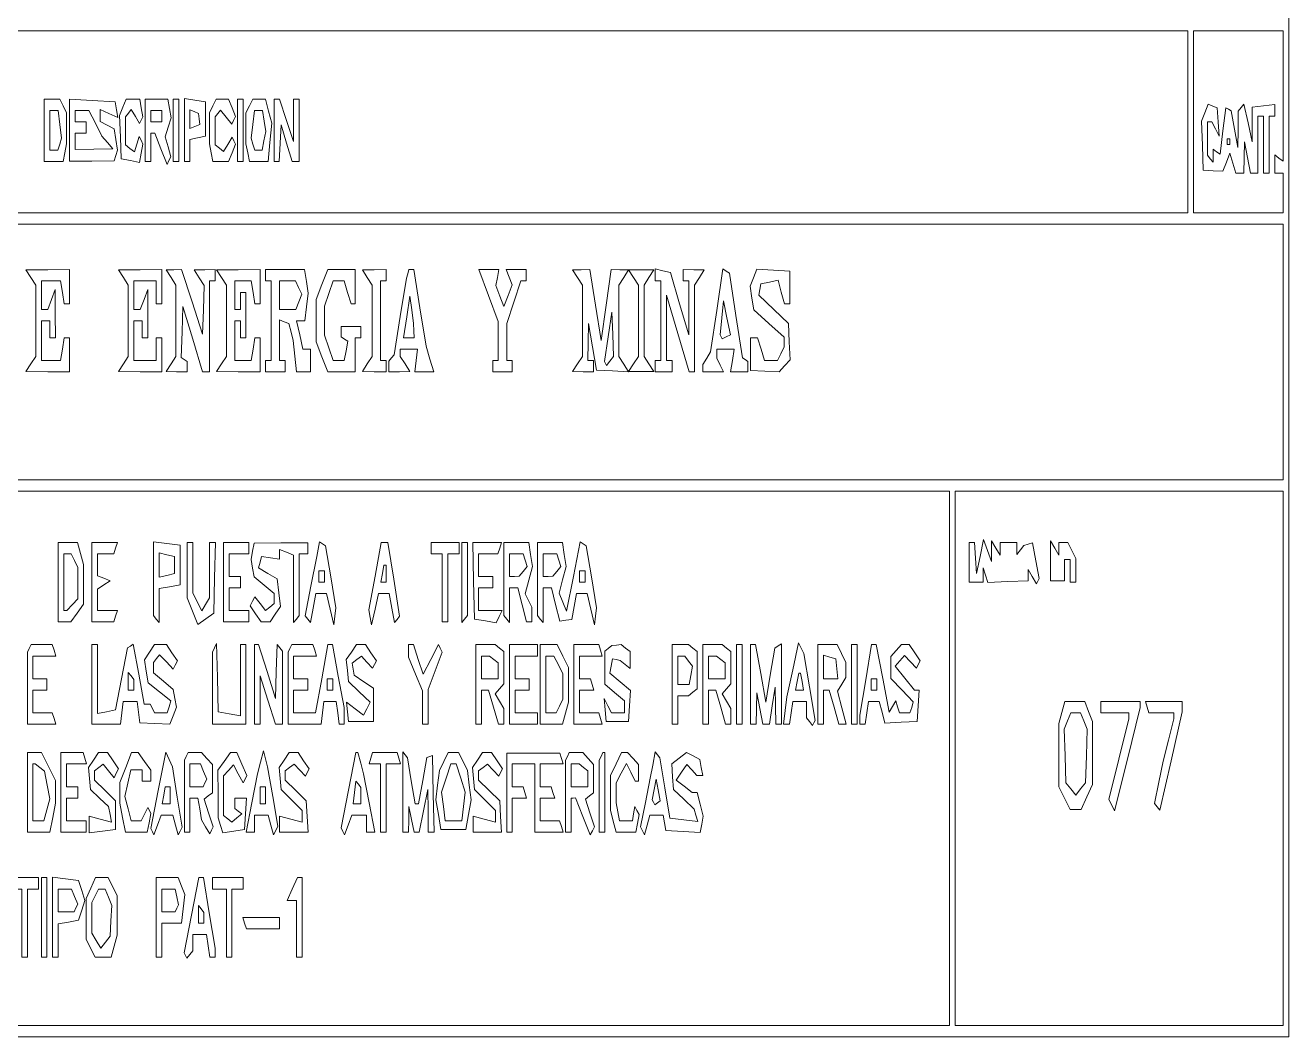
# Paper-space layout 'AN-22-DGE-077' of a CAD drawing. Header units: metres. Extents: x 12 to 191, y -57 to 204.
# Drawn here: x 151.83 to 191.44, y -57.38 to -25.67 of the extents above; entities that cross this region are included whole.
import ezdxf

# ---------------------------------------------------------------- set-up
doc = ezdxf.new("R2010")
doc.units = ezdxf.units.M
doc.layers.add('DGE_CONTORNOS', color=7, linetype='Continuous', lineweight=0)
doc.layers.add('DGE_DATOS', color=7, linetype='Continuous', lineweight=0)

# ---------------------------------------------------------------- blocks, each defined once
blk = doc.blocks.new('LP_REF_DGE_MT_077')
at = {"layer": 'DGE_CONTORNOS'}
for points in [[(21.899, 63.246), (21.899, -57.382), (106.671, -57.382), (191.443, -57.382), (191.443, 63.246), (191.443, 183.875), (106.671, 183.875), (21.899, 183.875)], [(188.279, -28.695), (188.279, -31.546), (158.703, -31.546), (129.128, -31.546), (129.128, -28.695), (129.128, -25.844), (158.703, -25.844), (188.279, -25.844)], [(191.267, -27.888), (191.267, -29.931), (191.136, -29.829), (191.004, -29.726), (191.004, -30.012), (191.004, -30.299), (191.136, -30.299), (191.267, -30.299), (191.267, -30.922), (191.267, -31.546), (189.861, -31.546), (188.455, -31.546), (188.455, -28.695), (188.455, -25.844), (189.861, -25.844), (191.267, -25.844)], [(152.419, -28.962), (152.419, -29.942), (152.717, -29.942), (153.015, -29.942), (153.069, -29.661), (153.122, -29.379), (153.122, -28.894), (153.122, -28.41), (153.017, -28.196), (152.911, -27.982), (152.665, -27.982), (152.419, -27.982)], [(153.21, -28.956), (153.21, -29.927), (153.911, -29.924), (154.613, -29.921), (154.664, -29.752), (154.716, -29.583), (154.663, -29.246), (154.61, -28.909), (154.393, -28.799), (154.177, -28.688), (154.177, -28.499), (154.177, -28.31), (154.451, -28.432), (154.725, -28.555), (154.685, -28.313), (154.646, -28.071), (153.928, -28.028), (153.21, -27.984)], [(154.885, -28.237), (154.781, -28.492), (154.808, -29.173), (154.836, -29.853), (155.122, -29.909), (155.409, -29.965), (155.463, -29.679), (155.517, -29.392), (155.457, -29.272), (155.398, -29.151), (155.324, -29.394), (155.249, -29.638), (155.109, -29.528), (154.968, -29.419), (154.968, -28.979), (154.968, -28.538), (155.06, -28.423), (155.151, -28.308), (155.281, -28.527), (155.412, -28.746), (155.464, -28.639), (155.517, -28.532), (155.465, -28.257), (155.413, -27.982), (155.201, -27.982), (154.989, -27.982)], [(155.583, -28.962), (155.583, -29.942), (155.671, -29.942), (155.759, -29.942), (155.759, -29.497), (155.759, -29.051), (155.822, -29.051), (155.884, -29.051), (156.077, -29.541), (156.271, -30.031), (156.33, -29.911), (156.39, -29.791), (156.304, -29.477), (156.217, -29.164), (156.31, -28.864), (156.402, -28.564), (156.347, -28.273), (156.292, -27.982), (155.937, -27.982), (155.583, -27.982)], [(156.462, -28.962), (156.462, -29.942), (156.55, -29.942), (156.638, -29.942), (156.638, -28.962), (156.638, -27.982), (156.55, -27.982), (156.462, -27.982)], [(156.814, -28.952), (156.814, -29.942), (156.902, -29.942), (156.989, -29.942), (156.989, -29.598), (156.989, -29.253), (157.231, -29.197), (157.473, -29.141), (157.473, -28.606), (157.473, -28.071), (157.143, -28.016), (156.814, -27.961)], [(157.71, -28.196), (157.605, -28.41), (157.605, -28.894), (157.605, -29.379), (157.658, -29.661), (157.711, -29.942), (157.955, -29.942), (158.198, -29.942), (158.31, -29.671), (158.421, -29.399), (158.366, -29.289), (158.312, -29.179), (158.179, -29.402), (158.046, -29.626), (157.913, -29.522), (157.78, -29.419), (157.78, -28.979), (157.78, -28.538), (157.865, -28.432), (157.949, -28.327), (158.124, -28.549), (158.3, -28.771), (158.36, -28.648), (158.421, -28.526), (158.31, -28.254), (158.198, -27.982), (158.007, -27.982), (157.816, -27.982)], [(158.484, -28.962), (158.484, -29.942), (158.571, -29.942), (158.659, -29.942), (158.659, -28.962), (158.659, -27.982), (158.571, -27.982), (158.484, -27.982)], [(158.853, -28.196), (158.747, -28.41), (158.747, -28.894), (158.747, -29.379), (158.801, -29.661), (158.854, -29.942), (159.148, -29.942), (159.442, -29.942), (159.498, -29.338), (159.554, -28.733), (159.455, -28.358), (159.356, -27.982), (159.157, -27.982), (158.958, -27.982)], [(159.626, -28.962), (159.626, -29.942), (159.708, -29.942), (159.791, -29.942), (159.818, -29.363), (159.846, -28.784), (160.019, -29.363), (160.191, -29.942), (160.304, -29.942), (160.417, -29.942), (160.417, -28.962), (160.417, -27.982), (160.329, -27.982), (160.241, -27.982), (160.241, -28.647), (160.241, -29.312), (160.019, -28.647), (159.796, -27.982), (159.711, -27.982), (159.626, -27.982)], [(152.909, -28.774), (152.963, -29.209), (152.905, -29.398), (152.848, -29.586), (152.721, -29.586), (152.595, -29.586), (152.595, -28.962), (152.595, -28.339), (152.725, -28.339), (152.855, -28.339)], [(154.024, -28.74), (154.231, -29.141), (154.402, -29.341), (154.572, -29.541), (153.979, -29.55), (153.386, -29.559), (153.386, -29.305), (153.386, -29.051), (153.562, -29.051), (153.737, -29.051), (153.737, -28.873), (153.737, -28.695), (153.562, -28.695), (153.386, -28.695), (153.386, -28.517), (153.386, -28.339), (153.602, -28.339), (153.817, -28.339)], [(156.11, -28.517), (156.11, -28.695), (155.935, -28.695), (155.759, -28.695), (155.759, -28.517), (155.759, -28.339), (155.935, -28.339), (156.11, -28.339)], [(157.28, -28.604), (157.297, -28.779), (157.143, -28.839), (156.989, -28.899), (156.989, -28.606), (156.989, -28.313), (157.126, -28.37), (157.262, -28.428)], [(159.315, -28.67), (159.366, -29.001), (159.311, -29.294), (159.256, -29.586), (159.139, -29.586), (159.021, -29.586), (158.964, -29.398), (158.906, -29.209), (158.96, -28.774), (159.014, -28.339), (159.139, -28.339), (159.263, -28.339)], [(188.815, -28.407), (188.708, -28.669), (188.735, -29.439), (188.762, -30.21), (189.07, -30.227), (189.378, -30.245), (189.488, -29.96), (189.598, -29.675), (189.69, -29.987), (189.782, -30.299), (189.909, -30.299), (190.037, -30.299), (190.046, -29.809), (190.056, -29.319), (190.151, -29.809), (190.247, -30.299), (190.362, -30.299), (190.476, -30.299), (190.476, -29.408), (190.476, -28.517), (190.564, -28.517), (190.652, -28.517), (190.652, -29.408), (190.652, -30.299), (190.74, -30.299), (190.828, -30.299), (190.828, -29.408), (190.828, -28.517), (190.916, -28.517), (191.004, -28.517), (191.004, -28.332), (191.004, -28.146), (190.652, -28.188), (190.301, -28.23), (190.297, -28.775), (190.294, -29.319), (190.167, -28.727), (190.04, -28.135), (189.951, -28.248), (189.861, -28.36), (189.854, -28.928), (189.848, -29.497), (189.745, -28.921), (189.641, -28.344), (189.558, -28.297), (189.474, -28.25), (189.382, -28.98), (189.29, -29.709), (189.18, -29.633), (189.07, -29.556), (189.07, -29.76), (189.07, -29.963), (188.982, -29.853), (188.894, -29.743), (188.894, -29.219), (188.894, -28.695), (188.965, -28.695), (189.035, -28.695), (189.148, -28.918), (189.261, -29.141), (189.231, -28.697), (189.202, -28.253), (189.062, -28.199), (188.922, -28.145)], [(189.597, -29.319), (189.597, -29.408), (189.554, -29.408), (189.51, -29.408), (189.51, -29.319), (189.51, -29.23), (189.554, -29.23), (189.597, -29.23)], [(191.267, -35.911), (191.267, -39.921), (155.803, -39.921), (120.338, -39.921), (120.338, -35.911), (120.338, -31.902), (155.803, -31.902), (191.267, -31.902)], [(152.002, -33.576), (152.155, -33.813), (152.155, -34.931), (152.155, -36.05), (152.002, -36.287), (151.848, -36.524), (152.529, -36.529), (153.21, -36.535), (153.21, -36.001), (153.21, -35.466), (153.128, -35.466), (153.046, -35.466), (152.99, -35.822), (152.935, -36.179), (152.633, -36.179), (152.331, -36.179), (152.331, -35.555), (152.331, -34.931), (152.463, -34.931), (152.595, -34.931), (152.595, -35.199), (152.595, -35.466), (152.683, -35.466), (152.771, -35.466), (152.768, -34.709), (152.765, -33.951), (152.648, -34.263), (152.531, -34.575), (152.431, -34.575), (152.331, -34.575), (152.331, -34.13), (152.331, -33.684), (152.633, -33.684), (152.935, -33.684), (152.99, -34.041), (153.046, -34.397), (153.128, -34.397), (153.21, -34.397), (153.21, -33.862), (153.21, -33.328), (152.529, -33.333), (151.848, -33.339)], [(154.902, -33.576), (155.056, -33.813), (155.056, -34.931), (155.056, -36.05), (154.902, -36.287), (154.748, -36.524), (155.429, -36.529), (156.11, -36.535), (156.11, -36.001), (156.11, -35.466), (156.023, -35.466), (155.935, -35.466), (155.935, -35.822), (155.935, -36.179), (155.583, -36.179), (155.232, -36.179), (155.232, -35.555), (155.232, -34.931), (155.363, -34.931), (155.495, -34.931), (155.495, -35.199), (155.495, -35.466), (155.583, -35.466), (155.671, -35.466), (155.668, -34.709), (155.665, -33.951), (155.549, -34.263), (155.432, -34.575), (155.332, -34.575), (155.232, -34.575), (155.232, -34.13), (155.232, -33.684), (155.583, -33.684), (155.935, -33.684), (155.935, -34.041), (155.935, -34.397), (156.023, -34.397), (156.11, -34.397), (156.11, -33.862), (156.11, -33.328), (155.429, -33.333), (154.748, -33.339)], [(156.396, -33.576), (156.55, -33.813), (156.55, -34.931), (156.55, -36.05), (156.396, -36.287), (156.242, -36.524), (156.572, -36.529), (156.902, -36.535), (156.902, -36.372), (156.902, -36.208), (156.808, -36.145), (156.714, -36.081), (156.742, -35.284), (156.77, -34.486), (157.076, -35.511), (157.382, -36.535), (157.493, -36.535), (157.605, -36.535), (157.605, -35.11), (157.605, -33.684), (157.693, -33.684), (157.78, -33.684), (157.78, -33.506), (157.78, -33.328), (157.451, -33.333), (157.121, -33.339), (157.281, -33.584), (157.44, -33.829), (157.412, -34.59), (157.385, -35.352), (157.054, -34.34), (156.724, -33.328), (156.483, -33.333), (156.242, -33.339)], [(157.978, -33.576), (158.132, -33.813), (158.132, -34.931), (158.132, -36.05), (157.978, -36.287), (157.824, -36.524), (158.506, -36.529), (159.187, -36.535), (159.187, -36.001), (159.187, -35.466), (159.105, -35.466), (159.023, -35.466), (158.967, -35.822), (158.911, -36.179), (158.653, -36.179), (158.396, -36.179), (158.396, -35.555), (158.396, -34.931), (158.484, -34.931), (158.571, -34.931), (158.571, -35.199), (158.571, -35.466), (158.659, -35.466), (158.747, -35.466), (158.747, -34.753), (158.747, -34.041), (158.659, -34.041), (158.571, -34.041), (158.571, -34.308), (158.571, -34.575), (158.484, -34.575), (158.396, -34.575), (158.396, -34.13), (158.396, -33.684), (158.653, -33.684), (158.911, -33.684), (158.967, -34.041), (159.023, -34.397), (159.105, -34.397), (159.187, -34.397), (159.187, -33.862), (159.187, -33.328), (158.506, -33.333), (157.824, -33.339)], [(159.362, -33.506), (159.362, -33.684), (159.45, -33.684), (159.538, -33.684), (159.538, -34.931), (159.538, -36.179), (159.45, -36.179), (159.362, -36.179), (159.362, -36.357), (159.362, -36.535), (159.67, -36.535), (159.978, -36.535), (159.978, -36.357), (159.978, -36.179), (159.89, -36.179), (159.802, -36.179), (159.802, -35.542), (159.802, -34.905), (159.946, -34.963), (160.091, -35.021), (160.161, -35.288), (160.231, -35.555), (160.282, -36.045), (160.333, -36.535), (160.551, -36.535), (160.769, -36.535), (160.769, -36.179), (160.769, -35.822), (160.651, -35.822), (160.533, -35.822), (160.433, -35.377), (160.333, -34.931), (160.461, -34.931), (160.59, -34.931), (160.643, -34.499), (160.697, -34.066), (160.639, -33.697), (160.581, -33.328), (159.972, -33.328), (159.362, -33.328)], [(161.127, -33.797), (160.945, -34.267), (160.945, -34.931), (160.945, -35.596), (161.127, -36.066), (161.309, -36.535), (161.742, -36.535), (162.175, -36.535), (162.175, -36.001), (162.175, -35.466), (162.263, -35.466), (162.351, -35.466), (162.351, -35.288), (162.351, -35.11), (162.043, -35.11), (161.736, -35.11), (161.736, -35.273), (161.736, -35.436), (161.839, -35.506), (161.943, -35.576), (161.886, -35.878), (161.829, -36.179), (161.655, -36.179), (161.482, -36.179), (161.345, -35.783), (161.208, -35.387), (161.208, -34.931), (161.208, -34.476), (161.345, -34.08), (161.482, -33.684), (161.652, -33.684), (161.822, -33.684), (161.932, -34.041), (162.042, -34.397), (162.108, -34.397), (162.175, -34.397), (162.175, -33.862), (162.175, -33.328), (161.742, -33.328), (161.309, -33.328)], [(162.549, -33.576), (162.702, -33.813), (162.702, -34.931), (162.702, -36.05), (162.549, -36.287), (162.395, -36.524), (162.768, -36.529), (163.142, -36.535), (163.142, -36.357), (163.142, -36.179), (163.054, -36.179), (162.966, -36.179), (162.966, -34.931), (162.966, -33.684), (163.054, -33.684), (163.142, -33.684), (163.142, -33.506), (163.142, -33.328), (162.768, -33.333), (162.395, -33.339)], [(163.818, -33.461), (163.781, -33.595), (163.586, -34.796), (163.392, -35.997), (163.311, -36.098), (163.23, -36.2), (163.23, -36.367), (163.23, -36.535), (163.559, -36.529), (163.889, -36.524), (163.735, -36.287), (163.581, -36.05), (163.581, -35.936), (163.581, -35.822), (163.855, -35.822), (164.129, -35.822), (164.083, -36.179), (164.037, -36.535), (164.339, -36.535), (164.64, -36.535), (164.516, -36.134), (164.392, -35.733), (164.199, -34.531), (164.006, -33.328), (163.931, -33.328), (163.855, -33.328)], [(166.351, -34.143), (166.658, -34.959), (166.658, -35.569), (166.658, -36.179), (166.57, -36.179), (166.482, -36.179), (166.482, -36.357), (166.482, -36.535), (166.789, -36.535), (167.097, -36.535), (167.097, -36.357), (167.097, -36.179), (167.009, -36.179), (166.921, -36.179), (166.921, -35.596), (166.921, -35.014), (167.144, -34.349), (167.367, -33.684), (167.452, -33.684), (167.536, -33.684), (167.536, -33.506), (167.536, -33.328), (167.218, -33.328), (166.9, -33.328), (166.997, -33.565), (167.094, -33.803), (166.964, -34.144), (166.833, -34.486), (166.708, -34.157), (166.582, -33.828), (166.629, -33.578), (166.676, -33.328), (166.36, -33.328), (166.043, -33.328)], [(169.141, -33.576), (169.294, -33.813), (169.294, -34.931), (169.294, -36.05), (169.141, -36.287), (168.987, -36.524), (169.316, -36.529), (169.646, -36.535), (169.646, -36.357), (169.646, -36.179), (169.558, -36.179), (169.47, -36.179), (169.477, -35.6), (169.484, -35.021), (169.612, -35.751), (169.739, -36.48), (170.242, -36.506), (170.745, -36.531), (170.591, -36.291), (170.437, -36.05), (170.437, -34.931), (170.437, -33.813), (170.591, -33.576), (170.745, -33.339), (170.473, -33.333), (170.202, -33.328), (170.044, -34.441), (169.886, -35.555), (169.705, -34.441), (169.524, -33.328), (169.255, -33.333), (168.987, -33.339)], [(170.898, -33.576), (171.052, -33.813), (171.052, -34.931), (171.052, -36.05), (170.898, -36.287), (170.745, -36.524), (171.14, -36.524), (171.536, -36.524), (171.382, -36.287), (171.228, -36.05), (171.228, -34.931), (171.228, -33.813), (171.382, -33.576), (171.536, -33.339), (171.14, -33.339), (170.745, -33.339)], [(171.58, -33.494), (171.58, -33.684), (171.667, -33.684), (171.755, -33.684), (171.755, -34.931), (171.755, -36.179), (171.667, -36.179), (171.58, -36.179), (171.58, -36.357), (171.58, -36.535), (171.843, -36.535), (172.107, -36.535), (172.107, -36.357), (172.107, -36.179), (172.019, -36.179), (171.931, -36.179), (171.932, -35.154), (171.932, -34.13), (172.288, -35.332), (172.644, -36.535), (172.727, -36.535), (172.81, -36.535), (172.81, -35.174), (172.81, -33.813), (172.964, -33.576), (173.118, -33.339), (172.788, -33.333), (172.458, -33.328), (172.458, -33.506), (172.458, -33.684), (172.546, -33.684), (172.634, -33.684), (172.634, -34.531), (172.634, -35.377), (172.343, -34.397), (172.053, -33.417), (171.816, -33.361), (171.58, -33.304)], [(173.507, -34.608), (173.316, -35.911), (173.195, -36.109), (173.074, -36.307), (173.074, -36.421), (173.074, -36.535), (173.399, -36.535), (173.724, -36.535), (173.619, -36.321), (173.513, -36.107), (173.513, -35.965), (173.513, -35.822), (173.783, -35.822), (174.052, -35.822), (173.997, -36.179), (173.941, -36.535), (174.21, -36.535), (174.48, -36.535), (174.48, -36.372), (174.48, -36.208), (174.397, -36.149), (174.313, -36.09), (174.109, -34.767), (173.905, -33.444), (173.801, -33.374), (173.698, -33.304)], [(174.661, -33.582), (174.553, -33.845), (174.612, -34.219), (174.67, -34.593), (175.146, -35.02), (175.623, -35.446), (175.623, -35.599), (175.623, -35.751), (175.517, -35.965), (175.412, -36.179), (175.21, -36.179), (175.009, -36.179), (174.899, -35.822), (174.789, -35.466), (174.679, -35.466), (174.568, -35.466), (174.568, -35.977), (174.568, -36.489), (175.016, -36.509), (175.464, -36.529), (175.636, -36.342), (175.809, -36.155), (175.782, -35.588), (175.754, -35.021), (175.293, -34.575), (174.832, -34.13), (174.861, -33.951), (174.889, -33.773), (175.162, -33.718), (175.435, -33.663), (175.532, -34.03), (175.629, -34.397), (175.714, -34.397), (175.798, -34.397), (175.798, -33.889), (175.798, -33.381), (175.284, -33.35), (174.769, -33.319)], [(160.398, -33.894), (160.501, -34.103), (160.404, -34.339), (160.308, -34.575), (160.055, -34.575), (159.802, -34.575), (159.802, -34.13), (159.802, -33.684), (160.048, -33.684), (160.294, -33.684)], [(164.012, -35.243), (164.021, -35.466), (163.853, -35.466), (163.686, -35.466), (163.785, -34.811), (163.884, -34.156), (163.944, -34.588), (164.003, -35.021)], [(173.806, -35.437), (173.675, -35.498), (173.646, -35.437), (173.617, -35.377), (173.668, -34.842), (173.719, -34.308), (173.828, -34.842), (173.937, -35.377)], [(170.16, -36.195), (170.047, -36.338), (170.016, -36.275), (169.985, -36.213), (170.101, -35.439), (170.217, -34.664), (170.245, -35.359), (170.273, -36.053)], [(180.808, -48.651), (180.808, -57.026), (156.814, -57.026), (132.819, -57.026), (132.819, -48.651), (132.819, -40.277), (156.814, -40.277), (180.808, -40.277)], [(191.267, -48.651), (191.267, -57.026), (186.126, -57.026), (180.984, -57.026), (180.984, -48.651), (180.984, -40.277), (186.126, -40.277), (191.267, -40.277)], [(152.858, -43.128), (152.858, -44.375), (153.059, -44.375), (153.259, -44.375), (153.454, -44.098), (153.649, -43.82), (153.649, -43.195), (153.649, -42.57), (153.559, -42.225), (153.468, -41.881), (153.163, -41.881), (152.858, -41.881)], [(153.913, -43.128), (153.913, -44.375), (154.26, -44.375), (154.606, -44.375), (154.66, -44.197), (154.715, -44.019), (154.402, -44.019), (154.089, -44.019), (154.089, -43.683), (154.089, -43.348), (154.287, -43.215), (154.484, -43.083), (154.287, -43.004), (154.089, -42.925), (154.089, -42.581), (154.089, -42.237), (154.347, -42.237), (154.606, -42.237), (154.66, -42.059), (154.715, -41.881), (154.314, -41.881), (153.913, -41.881)], [(155.847, -43.018), (155.847, -44.176), (155.935, -44.286), (156.023, -44.396), (156.023, -43.862), (156.023, -43.327), (156.352, -43.272), (156.682, -43.217), (156.682, -42.593), (156.682, -41.97), (156.264, -41.915), (155.847, -41.861)], [(156.902, -42.752), (156.902, -43.623), (157.068, -44.04), (157.235, -44.457), (157.486, -44.279), (157.736, -44.101), (157.763, -42.991), (157.789, -41.881), (157.697, -41.881), (157.605, -41.881), (157.605, -42.75), (157.605, -43.619), (157.482, -43.825), (157.36, -44.031), (157.218, -43.745), (157.077, -43.459), (157.077, -42.67), (157.077, -41.881), (156.989, -41.881), (156.902, -41.881)], [(158.044, -43.128), (158.044, -44.375), (158.44, -44.375), (158.835, -44.375), (158.835, -44.197), (158.835, -44.019), (158.528, -44.019), (158.22, -44.019), (158.22, -43.662), (158.22, -43.306), (158.396, -43.306), (158.571, -43.306), (158.571, -43.128), (158.571, -42.95), (158.396, -42.95), (158.22, -42.95), (158.22, -42.593), (158.22, -42.237), (158.528, -42.237), (158.835, -42.237), (158.835, -42.059), (158.835, -41.881), (158.44, -41.881), (158.044, -41.881)], [(158.953, -42.158), (158.904, -42.415), (158.956, -42.69), (159.008, -42.966), (159.317, -43.227), (159.626, -43.489), (159.626, -43.646), (159.626, -43.802), (159.491, -43.908), (159.356, -44.013), (159.187, -43.8), (159.019, -43.587), (158.949, -43.728), (158.879, -43.87), (159.05, -44.122), (159.22, -44.375), (159.362, -44.375), (159.505, -44.375), (159.666, -44.136), (159.828, -43.896), (159.774, -43.461), (159.72, -43.027), (159.432, -42.855), (159.143, -42.682), (159.187, -42.504), (159.231, -42.326), (159.516, -42.365), (159.802, -42.404), (159.802, -42.256), (159.802, -42.108), (160.022, -42.193), (160.241, -42.278), (160.241, -43.337), (160.241, -44.396), (160.329, -44.286), (160.417, -44.176), (160.417, -43.206), (160.417, -42.237), (160.549, -42.237), (160.681, -42.237), (160.681, -42.064), (160.681, -41.892), (159.841, -41.897), (159.001, -41.901)], [(161.009, -42.096), (160.963, -42.326), (160.781, -43.254), (160.598, -44.183), (160.684, -44.29), (160.769, -44.396), (160.855, -43.94), (160.94, -43.484), (161.104, -43.484), (161.268, -43.484), (161.385, -43.974), (161.502, -44.464), (161.533, -44.197), (161.564, -43.93), (161.402, -42.96), (161.239, -41.99), (161.146, -41.928), (161.054, -41.865)], [(162.792, -42.94), (162.597, -43.999), (162.638, -44.232), (162.679, -44.464), (162.793, -43.974), (162.906, -43.484), (163.07, -43.484), (163.234, -43.484), (163.32, -43.94), (163.405, -44.396), (163.485, -44.296), (163.565, -44.196), (163.38, -43.038), (163.194, -41.881), (163.091, -41.881), (162.988, -41.881)], [(164.548, -42.059), (164.548, -42.237), (164.724, -42.237), (164.9, -42.237), (164.9, -43.306), (164.9, -44.375), (164.988, -44.375), (165.076, -44.375), (165.076, -43.306), (165.076, -42.237), (165.251, -42.237), (165.427, -42.237), (165.427, -42.059), (165.427, -41.881), (164.988, -41.881), (164.548, -41.881)], [(165.515, -43.138), (165.515, -44.396), (165.603, -44.286), (165.691, -44.176), (165.691, -43.028), (165.691, -41.881), (165.603, -41.881), (165.515, -41.881)], [(165.884, -43.083), (165.91, -44.286), (166.252, -44.343), (166.593, -44.399), (166.687, -44.209), (166.781, -44.019), (166.411, -44.019), (166.042, -44.019), (166.042, -43.662), (166.042, -43.306), (166.262, -43.306), (166.482, -43.306), (166.482, -43.128), (166.482, -42.95), (166.262, -42.95), (166.042, -42.95), (166.042, -42.593), (166.042, -42.237), (166.345, -42.237), (166.647, -42.237), (166.702, -42.059), (166.756, -41.881), (166.307, -41.881), (165.859, -41.881)], [(166.833, -43.028), (166.833, -44.176), (166.921, -44.286), (167.009, -44.396), (167.009, -43.851), (167.009, -43.306), (167.139, -43.306), (167.268, -43.306), (167.405, -43.841), (167.541, -44.375), (167.627, -44.375), (167.712, -44.375), (167.712, -44.143), (167.712, -43.912), (167.609, -43.702), (167.505, -43.491), (167.618, -43.064), (167.731, -42.636), (167.672, -42.258), (167.613, -41.881), (167.223, -41.881), (166.833, -41.881)], [(167.888, -43.028), (167.888, -44.176), (167.976, -44.286), (168.064, -44.396), (168.064, -43.851), (168.064, -43.306), (168.193, -43.306), (168.323, -43.306), (168.457, -43.83), (168.59, -44.353), (168.776, -44.325), (168.962, -44.296), (169.038, -43.89), (169.114, -43.484), (169.278, -43.484), (169.442, -43.484), (169.559, -43.974), (169.676, -44.464), (169.707, -44.197), (169.738, -43.93), (169.576, -42.96), (169.413, -41.99), (169.32, -41.928), (169.228, -41.865), (169.013, -42.954), (168.798, -44.043), (168.682, -43.757), (168.565, -43.472), (168.675, -43.054), (168.785, -42.636), (168.726, -42.258), (168.667, -41.881), (168.278, -41.881), (167.888, -41.881)], [(181.423, -42.504), (181.423, -43.128), (181.643, -43.128), (181.863, -43.128), (181.864, -42.905), (181.866, -42.682), (181.937, -42.909), (182.007, -43.135), (182.638, -43.109), (183.269, -43.083), (183.269, -42.905), (183.269, -42.728), (183.403, -42.953), (183.537, -43.179), (183.577, -43.097), (183.618, -43.015), (183.513, -42.455), (183.409, -41.894), (183.273, -41.937), (183.137, -41.98), (183.028, -42.119), (182.918, -42.258), (182.918, -42.069), (182.918, -41.881), (182.654, -41.881), (182.39, -41.881), (182.39, -42.081), (182.39, -42.281), (182.258, -42.059), (182.127, -41.837), (182.127, -42.16), (182.127, -42.483), (182.001, -42.137), (181.876, -41.791), (181.765, -42.326), (181.653, -42.861), (181.62, -42.371), (181.588, -41.881), (181.506, -41.881), (181.423, -41.881)], [(183.972, -42.46), (183.972, -43.083), (184.192, -43.083), (184.412, -43.083), (184.412, -42.749), (184.412, -42.415), (184.5, -42.415), (184.588, -42.415), (184.588, -42.771), (184.588, -43.128), (184.675, -43.128), (184.763, -43.128), (184.763, -42.759), (184.763, -42.39), (184.638, -42.135), (184.512, -41.881), (184.374, -41.881), (184.236, -41.881), (184.236, -42.081), (184.236, -42.281), (184.104, -42.059), (183.972, -41.837)], [(153.368, -42.451), (153.474, -42.665), (153.474, -43.157), (153.474, -43.65), (153.304, -43.834), (153.134, -44.019), (153.084, -44.019), (153.034, -44.019), (153.034, -43.128), (153.034, -42.237), (153.149, -42.237), (153.263, -42.237)], [(156.506, -42.593), (156.506, -42.861), (156.264, -42.917), (156.023, -42.973), (156.023, -42.593), (156.023, -42.213), (156.264, -42.27), (156.506, -42.326)], [(167.499, -42.435), (167.559, -42.633), (167.438, -42.789), (167.317, -42.944), (167.163, -42.947), (167.009, -42.95), (167.009, -42.593), (167.009, -42.237), (167.224, -42.237), (167.438, -42.237)], [(168.553, -42.435), (168.614, -42.633), (168.493, -42.789), (168.371, -42.944), (168.218, -42.947), (168.064, -42.95), (168.064, -42.593), (168.064, -42.237), (168.278, -42.237), (168.493, -42.237)], [(161.208, -42.95), (161.208, -43.128), (161.12, -43.128), (161.032, -43.128), (161.032, -42.95), (161.032, -42.771), (161.12, -42.771), (161.208, -42.771)], [(163.142, -42.861), (163.142, -43.128), (163.057, -43.128), (162.972, -43.128), (163.022, -42.861), (163.073, -42.593), (163.107, -42.593), (163.142, -42.593)], [(169.382, -42.95), (169.382, -43.128), (169.294, -43.128), (169.206, -43.128), (169.206, -42.95), (169.206, -42.771), (169.294, -42.771), (169.382, -42.771)], [(151.95, -45.207), (151.892, -45.325), (151.892, -46.454), (151.892, -47.582), (152.336, -47.582), (152.781, -47.582), (152.727, -47.404), (152.672, -47.226), (152.37, -47.226), (152.067, -47.226), (152.067, -46.87), (152.067, -46.513), (152.287, -46.513), (152.507, -46.513), (152.507, -46.335), (152.507, -46.157), (152.287, -46.157), (152.067, -46.157), (152.067, -45.8), (152.067, -45.444), (152.424, -45.444), (152.781, -45.444), (152.727, -45.266), (152.672, -45.088), (152.341, -45.088), (152.009, -45.088)], [(153.913, -46.335), (153.913, -47.582), (154.361, -47.582), (154.809, -47.582), (154.855, -47.226), (154.9, -46.87), (155.118, -46.87), (155.336, -46.87), (155.379, -47.203), (155.422, -47.536), (155.888, -47.558), (156.354, -47.58), (156.462, -47.316), (156.57, -47.052), (156.517, -46.775), (156.465, -46.497), (156.156, -46.236), (155.847, -45.974), (155.847, -45.809), (155.847, -45.643), (155.943, -45.523), (156.039, -45.402), (156.251, -45.631), (156.462, -45.86), (156.528, -45.727), (156.594, -45.593), (156.423, -45.34), (156.253, -45.088), (156.067, -45.088), (155.88, -45.088), (155.721, -45.324), (155.562, -45.56), (155.618, -45.922), (155.675, -46.284), (156.032, -46.569), (156.39, -46.853), (156.333, -47.04), (156.276, -47.226), (156.076, -47.226), (155.876, -47.226), (155.81, -47.092), (155.744, -46.959), (155.651, -46.959), (155.559, -46.959), (155.382, -46.017), (155.206, -45.076), (155.121, -45.133), (155.035, -45.191), (154.843, -46.164), (154.651, -47.137), (154.37, -47.193), (154.089, -47.249), (154.089, -46.168), (154.089, -45.088), (154.001, -45.088), (153.913, -45.088)], [(157.758, -45.19), (157.693, -45.325), (157.693, -46.454), (157.693, -47.582), (158.22, -47.582), (158.747, -47.582), (158.747, -46.335), (158.747, -45.088), (158.659, -45.088), (158.571, -45.088), (158.571, -46.206), (158.571, -47.324), (158.224, -47.257), (157.876, -47.19), (157.85, -46.123), (157.824, -45.055)], [(159.011, -46.335), (159.011, -47.582), (159.099, -47.582), (159.187, -47.582), (159.188, -46.825), (159.189, -46.068), (159.43, -46.824), (159.67, -47.58), (159.78, -47.581), (159.89, -47.582), (159.89, -46.435), (159.89, -45.287), (159.807, -45.183), (159.724, -45.079), (159.697, -45.93), (159.67, -46.78), (159.406, -45.934), (159.143, -45.088), (159.077, -45.088), (159.011, -45.088)], [(160.124, -45.207), (160.066, -45.325), (160.066, -46.454), (160.066, -47.582), (160.583, -47.582), (161.1, -47.582), (161.146, -47.226), (161.192, -46.87), (161.384, -46.87), (161.576, -46.87), (161.622, -47.226), (161.668, -47.582), (161.746, -47.582), (161.823, -47.582), (161.823, -47.322), (161.823, -47.061), (161.641, -46.074), (161.459, -45.088), (161.388, -45.088), (161.318, -45.088), (161.12, -46.157), (160.923, -47.226), (160.582, -47.226), (160.241, -47.226), (160.241, -46.87), (160.241, -46.513), (160.461, -46.513), (160.681, -46.513), (160.681, -46.335), (160.681, -46.157), (160.461, -46.157), (160.241, -46.157), (160.241, -45.8), (160.241, -45.444), (160.598, -45.444), (160.955, -45.444), (160.901, -45.266), (160.846, -45.088), (160.515, -45.088), (160.183, -45.088)], [(162.05, -45.322), (161.892, -45.557), (161.925, -45.901), (161.958, -46.245), (162.298, -46.57), (162.637, -46.894), (162.537, -47.098), (162.436, -47.302), (162.168, -47.097), (161.901, -46.892), (161.929, -47.193), (161.958, -47.493), (162.352, -47.493), (162.746, -47.493), (162.746, -46.975), (162.746, -46.456), (162.444, -46.25), (162.142, -46.043), (162.111, -45.855), (162.08, -45.666), (162.222, -45.556), (162.364, -45.445), (162.541, -45.637), (162.717, -45.829), (162.776, -45.711), (162.834, -45.593), (162.663, -45.34), (162.493, -45.088), (162.351, -45.088), (162.209, -45.088)], [(163.845, -45.285), (163.845, -45.482), (164.065, -46.011), (164.284, -46.541), (164.284, -47.061), (164.284, -47.582), (164.372, -47.582), (164.46, -47.582), (164.46, -47.036), (164.46, -46.489), (164.68, -45.907), (164.899, -45.324), (164.839, -45.203), (164.78, -45.083), (164.54, -45.549), (164.3, -46.015), (164.15, -45.551), (164.001, -45.088), (163.923, -45.088), (163.845, -45.088)], [(165.954, -46.335), (165.954, -47.582), (166.042, -47.582), (166.13, -47.582), (166.13, -47.048), (166.13, -46.513), (166.243, -46.513), (166.356, -46.513), (166.512, -47.048), (166.668, -47.582), (166.75, -47.582), (166.833, -47.582), (166.833, -47.337), (166.833, -47.091), (166.696, -46.86), (166.559, -46.629), (166.696, -46.473), (166.833, -46.317), (166.833, -45.811), (166.833, -45.304), (166.694, -45.196), (166.555, -45.088), (166.255, -45.088), (165.954, -45.088)], [(167.009, -46.335), (167.009, -47.582), (167.449, -47.582), (167.888, -47.582), (167.888, -47.404), (167.888, -47.226), (167.536, -47.226), (167.185, -47.226), (167.185, -46.87), (167.185, -46.513), (167.405, -46.513), (167.624, -46.513), (167.624, -46.335), (167.624, -46.157), (167.405, -46.157), (167.185, -46.157), (167.185, -45.8), (167.185, -45.444), (167.536, -45.444), (167.888, -45.444), (167.888, -45.266), (167.888, -45.088), (167.449, -45.088), (167.009, -45.088)], [(167.976, -46.335), (167.976, -47.582), (168.324, -47.582), (168.673, -47.582), (168.764, -47.238), (168.855, -46.893), (168.855, -46.347), (168.855, -45.8), (168.679, -45.444), (168.503, -45.088), (168.24, -45.088), (167.976, -45.088)], [(169.031, -46.335), (169.031, -47.582), (169.475, -47.582), (169.92, -47.582), (169.866, -47.404), (169.811, -47.226), (169.509, -47.226), (169.206, -47.226), (169.206, -46.87), (169.206, -46.513), (169.431, -46.513), (169.656, -46.513), (169.602, -46.335), (169.548, -46.157), (169.377, -46.157), (169.206, -46.157), (169.206, -45.8), (169.206, -45.444), (169.563, -45.444), (169.92, -45.444), (169.866, -45.266), (169.811, -45.088), (169.421, -45.088), (169.031, -45.088)], [(170.107, -45.206), (169.997, -45.296), (169.997, -45.813), (169.997, -46.33), (170.305, -46.591), (170.613, -46.851), (170.613, -47.039), (170.613, -47.226), (170.411, -47.226), (170.208, -47.226), (170.094, -47.003), (169.98, -46.78), (170.012, -47.137), (170.044, -47.493), (170.394, -47.493), (170.745, -47.493), (170.772, -47.01), (170.8, -46.527), (170.479, -46.256), (170.158, -45.984), (170.197, -45.758), (170.236, -45.533), (170.359, -45.558), (170.481, -45.583), (170.635, -45.711), (170.789, -45.839), (170.789, -45.571), (170.789, -45.304), (170.649, -45.196), (170.51, -45.088), (170.364, -45.102), (170.217, -45.116)], [(172.107, -46.335), (172.107, -47.582), (172.195, -47.582), (172.283, -47.582), (172.283, -47.137), (172.283, -46.691), (172.451, -46.691), (172.62, -46.691), (172.759, -46.583), (172.898, -46.475), (172.898, -45.89), (172.898, -45.304), (172.759, -45.196), (172.62, -45.088), (172.363, -45.088), (172.107, -45.088)], [(173.074, -46.335), (173.074, -47.582), (173.162, -47.582), (173.249, -47.582), (173.249, -47.048), (173.249, -46.513), (173.362, -46.513), (173.475, -46.513), (173.631, -47.048), (173.787, -47.582), (173.87, -47.582), (173.953, -47.582), (173.953, -47.337), (173.953, -47.091), (173.815, -46.86), (173.678, -46.629), (173.815, -46.473), (173.953, -46.317), (173.953, -45.811), (173.953, -45.304), (173.814, -45.196), (173.675, -45.088), (173.374, -45.088), (173.074, -45.088)], [(174.128, -46.335), (174.128, -47.582), (174.216, -47.582), (174.304, -47.582), (174.304, -46.335), (174.304, -45.088), (174.216, -45.088), (174.128, -45.088)], [(174.568, -46.335), (174.568, -47.582), (174.656, -47.582), (174.744, -47.582), (174.753, -47.092), (174.762, -46.602), (174.858, -47.092), (174.953, -47.582), (175.056, -47.582), (175.158, -47.582), (175.249, -47.003), (175.341, -46.424), (175.35, -47.003), (175.359, -47.582), (175.447, -47.582), (175.535, -47.582), (175.535, -46.32), (175.535, -45.058), (175.431, -45.128), (175.327, -45.199), (175.187, -46.047), (175.047, -46.895), (174.886, -45.991), (174.726, -45.088), (174.647, -45.088), (174.568, -45.088)], [(175.889, -45.877), (175.71, -46.724), (175.657, -47.153), (175.604, -47.582), (175.695, -47.582), (175.787, -47.582), (175.842, -47.226), (175.898, -46.87), (176.112, -46.87), (176.326, -46.87), (176.326, -47.126), (176.326, -47.383), (176.419, -47.501), (176.513, -47.618), (176.552, -47.54), (176.59, -47.463), (176.412, -46.414), (176.234, -45.365), (176.151, -45.197), (176.068, -45.029)], [(176.677, -46.335), (176.677, -47.582), (176.765, -47.582), (176.853, -47.582), (176.853, -47.048), (176.853, -46.513), (176.945, -46.513), (177.037, -46.513), (177.187, -47.047), (177.336, -47.58), (177.449, -47.581), (177.561, -47.582), (177.429, -47.066), (177.297, -46.549), (177.427, -46.331), (177.556, -46.113), (177.556, -45.88), (177.556, -45.648), (177.418, -45.368), (177.28, -45.088), (176.979, -45.088), (176.677, -45.088)], [(177.732, -46.335), (177.732, -47.582), (177.82, -47.582), (177.908, -47.582), (177.908, -46.335), (177.908, -45.088), (177.82, -45.088), (177.732, -45.088)], [(178.18, -46.191), (177.996, -47.295), (177.996, -47.439), (177.996, -47.582), (178.078, -47.582), (178.16, -47.582), (178.215, -47.226), (178.271, -46.87), (178.438, -46.87), (178.605, -46.87), (178.694, -47.207), (178.783, -47.545), (179.29, -47.519), (179.797, -47.493), (179.825, -47.003), (179.853, -46.513), (179.781, -46.513), (179.71, -46.512), (179.407, -46.138), (179.104, -45.764), (179.252, -45.597), (179.4, -45.429), (179.584, -45.629), (179.769, -45.829), (179.827, -45.711), (179.885, -45.593), (179.715, -45.34), (179.544, -45.088), (179.423, -45.088), (179.303, -45.088), (179.133, -45.272), (178.962, -45.457), (178.962, -45.803), (178.962, -46.15), (179.317, -46.516), (179.672, -46.883), (179.62, -47.055), (179.567, -47.226), (179.402, -47.226), (179.237, -47.226), (179.18, -47.039), (179.123, -46.852), (179.018, -47.028), (178.913, -47.204), (178.711, -46.146), (178.509, -45.088), (178.436, -45.088), (178.363, -45.088)], [(166.519, -45.552), (166.658, -45.66), (166.658, -45.909), (166.658, -46.157), (166.394, -46.157), (166.13, -46.157), (166.13, -45.8), (166.13, -45.444), (166.255, -45.444), (166.38, -45.444)], [(168.541, -45.724), (168.679, -46.004), (168.679, -46.401), (168.679, -46.798), (168.574, -47.012), (168.468, -47.226), (168.31, -47.226), (168.152, -47.226), (168.152, -46.335), (168.152, -45.444), (168.277, -45.444), (168.403, -45.444)], [(172.625, -45.607), (172.748, -45.765), (172.694, -46.05), (172.64, -46.335), (172.461, -46.335), (172.283, -46.335), (172.283, -45.89), (172.283, -45.444), (172.393, -45.447), (172.502, -45.45)], [(173.638, -45.552), (173.777, -45.66), (173.777, -45.909), (173.777, -46.157), (173.513, -46.157), (173.249, -46.157), (173.249, -45.8), (173.249, -45.444), (173.374, -45.444), (173.499, -45.444)], [(177.276, -45.845), (177.305, -46.157), (177.079, -46.157), (176.853, -46.157), (176.853, -45.788), (176.853, -45.419), (177.05, -45.476), (177.247, -45.533)], [(155.232, -46.346), (155.232, -46.513), (155.144, -46.513), (155.056, -46.513), (155.056, -46.235), (155.056, -45.958), (155.144, -46.068), (155.232, -46.178)], [(161.472, -46.335), (161.472, -46.513), (161.384, -46.513), (161.296, -46.513), (161.296, -46.335), (161.296, -46.157), (161.384, -46.157), (161.472, -46.157)], [(176.182, -46.246), (176.232, -46.513), (176.106, -46.513), (175.98, -46.513), (176.03, -46.246), (176.081, -45.979), (176.106, -45.979), (176.131, -45.979)], [(178.523, -46.335), (178.523, -46.513), (178.435, -46.513), (178.347, -46.513), (178.347, -46.335), (178.347, -46.157), (178.435, -46.157), (178.523, -46.157)], [(184.327, -47.214), (184.236, -47.559), (184.236, -48.551), (184.236, -49.542), (184.412, -49.899), (184.588, -50.255), (184.76, -50.255), (184.932, -50.255), (185.112, -49.865), (185.291, -49.475), (185.288, -48.484), (185.285, -47.493), (185.168, -47.181), (185.052, -46.87), (184.735, -46.87), (184.418, -46.87)], [(185.554, -47.048), (185.554, -47.226), (185.994, -47.226), (186.433, -47.226), (186.433, -47.319), (186.433, -47.413), (186.119, -48.678), (185.805, -49.943), (185.893, -50.122), (185.981, -50.3), (186.383, -48.677), (186.785, -47.055), (186.785, -46.962), (186.785, -46.87), (186.17, -46.87), (185.554, -46.87)], [(187.005, -47.048), (187.059, -47.226), (187.449, -47.226), (187.84, -47.226), (187.84, -47.322), (187.84, -47.418), (187.674, -48.079), (187.508, -48.74), (187.371, -49.405), (187.235, -50.069), (187.319, -50.174), (187.403, -50.279), (187.753, -48.735), (188.103, -47.19), (188.103, -47.03), (188.103, -46.87), (187.527, -46.87), (186.95, -46.87)], [(185.021, -47.479), (185.125, -47.733), (185.098, -48.575), (185.071, -49.417), (184.917, -49.612), (184.763, -49.808), (184.61, -49.612), (184.456, -49.417), (184.429, -48.575), (184.402, -47.733), (184.505, -47.479), (184.609, -47.226), (184.763, -47.226), (184.918, -47.226)], [(151.892, -49.72), (151.892, -50.968), (152.245, -50.968), (152.599, -50.968), (152.685, -50.511), (152.771, -50.054), (152.771, -49.701), (152.771, -49.348), (152.555, -48.911), (152.339, -48.473), (152.115, -48.473), (151.892, -48.473)], [(152.946, -49.72), (152.946, -50.968), (153.342, -50.968), (153.737, -50.968), (153.737, -50.79), (153.737, -50.611), (153.43, -50.611), (153.122, -50.611), (153.122, -50.255), (153.122, -49.899), (153.298, -49.899), (153.474, -49.899), (153.474, -49.72), (153.474, -49.542), (153.298, -49.542), (153.122, -49.542), (153.122, -49.186), (153.122, -48.83), (153.435, -48.83), (153.748, -48.83), (153.693, -48.651), (153.639, -48.473), (153.293, -48.473), (152.946, -48.473)], [(153.964, -48.708), (153.806, -48.942), (153.838, -49.287), (153.869, -49.631), (154.152, -49.899), (154.435, -50.166), (154.483, -50.413), (154.532, -50.659), (154.179, -50.563), (153.825, -50.467), (153.825, -50.727), (153.825, -50.987), (154.243, -50.933), (154.66, -50.879), (154.66, -50.433), (154.66, -49.988), (154.331, -49.661), (154.001, -49.335), (154.001, -49.19), (154.001, -49.046), (154.136, -48.941), (154.272, -48.835), (154.44, -49.048), (154.608, -49.262), (154.678, -49.12), (154.748, -48.979), (154.577, -48.726), (154.407, -48.473), (154.265, -48.473), (154.123, -48.473)], [(154.974, -48.943), (154.792, -49.412), (154.792, -49.733), (154.792, -50.054), (154.878, -50.511), (154.964, -50.968), (155.308, -50.968), (155.652, -50.968), (155.708, -50.675), (155.763, -50.382), (155.716, -50.286), (155.668, -50.19), (155.564, -50.401), (155.46, -50.611), (155.305, -50.611), (155.15, -50.611), (155.05, -50.232), (154.95, -49.854), (155.045, -49.431), (155.14, -49.008), (155.318, -49.008), (155.495, -49.008), (155.495, -49.186), (155.495, -49.364), (155.627, -49.364), (155.759, -49.364), (155.759, -49.196), (155.759, -49.028), (155.564, -48.751), (155.368, -48.473), (155.262, -48.473), (155.156, -48.473)], [(155.996, -49.658), (155.762, -50.855), (155.811, -50.956), (155.861, -51.056), (155.974, -50.745), (156.086, -50.433), (156.27, -50.433), (156.453, -50.433), (156.539, -50.744), (156.625, -51.054), (156.684, -50.933), (156.744, -50.813), (156.592, -49.866), (156.441, -48.919), (156.336, -48.69), (156.23, -48.461)], [(156.872, -48.592), (156.814, -48.711), (156.814, -49.839), (156.814, -50.968), (156.902, -50.968), (156.989, -50.968), (156.989, -50.433), (156.989, -49.899), (157.115, -49.899), (157.241, -49.899), (157.295, -50.239), (157.348, -50.579), (157.478, -50.799), (157.609, -51.019), (157.663, -50.91), (157.716, -50.801), (157.576, -50.366), (157.435, -49.932), (157.564, -49.832), (157.693, -49.732), (157.693, -49.287), (157.693, -48.842), (157.523, -48.658), (157.353, -48.473), (157.142, -48.473), (156.931, -48.473)], [(158.064, -48.751), (157.868, -49.028), (157.87, -49.775), (157.871, -50.522), (157.945, -50.757), (158.018, -50.992), (158.361, -50.936), (158.703, -50.879), (158.731, -50.389), (158.759, -49.899), (158.577, -49.899), (158.396, -49.899), (158.396, -50.062), (158.396, -50.225), (158.506, -50.309), (158.615, -50.392), (158.462, -50.521), (158.308, -50.65), (158.176, -50.547), (158.044, -50.444), (158.044, -49.824), (158.044, -49.204), (158.198, -49.029), (158.352, -48.855), (158.506, -49.138), (158.66, -49.421), (158.718, -49.305), (158.775, -49.188), (158.616, -48.831), (158.456, -48.473), (158.358, -48.473), (158.259, -48.473)], [(159.201, -48.775), (159.106, -49.134), (158.928, -50.051), (158.75, -50.968), (158.88, -50.968), (159.011, -50.968), (159.011, -50.7), (159.011, -50.433), (159.226, -50.433), (159.442, -50.433), (159.527, -50.744), (159.613, -51.054), (159.68, -50.918), (159.747, -50.781), (159.586, -49.85), (159.425, -48.919), (159.36, -48.667), (159.296, -48.416)], [(159.941, -48.708), (159.783, -48.942), (159.814, -49.287), (159.846, -49.631), (160.176, -49.958), (160.505, -50.284), (160.505, -50.471), (160.505, -50.658), (160.154, -50.563), (159.802, -50.467), (159.802, -50.717), (159.802, -50.968), (160.247, -50.968), (160.693, -50.968), (160.665, -50.478), (160.637, -49.988), (160.307, -49.661), (159.978, -49.335), (159.978, -49.19), (159.978, -49.046), (160.116, -48.938), (160.254, -48.831), (160.431, -49.023), (160.608, -49.215), (160.666, -49.097), (160.725, -48.979), (160.554, -48.726), (160.384, -48.473), (160.241, -48.473), (160.099, -48.473)], [(161.961, -49.653), (161.728, -50.833), (161.783, -50.945), (161.838, -51.056), (161.95, -50.745), (162.063, -50.433), (162.295, -50.433), (162.527, -50.433), (162.527, -50.7), (162.527, -50.968), (162.657, -50.968), (162.788, -50.968), (162.609, -50.051), (162.431, -49.134), (162.344, -48.804), (162.257, -48.473), (162.225, -48.473), (162.194, -48.473)], [(162.658, -48.651), (162.604, -48.83), (162.785, -48.83), (162.966, -48.83), (162.966, -49.899), (162.966, -50.968), (163.054, -50.968), (163.142, -50.968), (163.142, -49.899), (163.142, -48.83), (163.367, -48.83), (163.592, -48.83), (163.537, -48.651), (163.483, -48.473), (163.098, -48.473), (162.713, -48.473)], [(163.669, -49.71), (163.669, -50.968), (163.757, -50.968), (163.845, -50.968), (163.851, -50.567), (163.856, -50.166), (163.936, -50.567), (164.015, -50.968), (164.096, -50.968), (164.178, -50.968), (164.314, -50.3), (164.451, -49.631), (164.456, -50.3), (164.46, -50.968), (164.552, -50.968), (164.644, -50.968), (164.618, -49.765), (164.592, -48.562), (164.507, -48.593), (164.422, -48.623), (164.291, -49.35), (164.16, -50.077), (164.105, -50.077), (164.049, -50.077), (163.931, -49.355), (163.814, -48.634), (163.742, -48.543), (163.669, -48.452)], [(164.95, -48.753), (164.812, -49.033), (164.755, -49.491), (164.699, -49.949), (164.779, -50.414), (164.86, -50.879), (165.251, -50.879), (165.643, -50.879), (165.723, -50.414), (165.804, -49.949), (165.747, -49.491), (165.69, -49.033), (165.552, -48.753), (165.415, -48.473), (165.251, -48.473), (165.088, -48.473)], [(166.006, -48.708), (165.847, -48.942), (165.879, -49.287), (165.91, -49.631), (166.24, -49.958), (166.57, -50.284), (166.57, -50.471), (166.57, -50.658), (166.218, -50.563), (165.867, -50.467), (165.867, -50.717), (165.867, -50.968), (166.312, -50.968), (166.757, -50.968), (166.729, -50.478), (166.702, -49.988), (166.372, -49.661), (166.042, -49.335), (166.042, -49.19), (166.042, -49.046), (166.181, -48.938), (166.319, -48.831), (166.496, -49.023), (166.673, -49.215), (166.731, -49.097), (166.789, -48.979), (166.619, -48.726), (166.448, -48.473), (166.306, -48.473), (166.164, -48.473)], [(166.921, -49.729), (166.921, -50.968), (167.009, -50.968), (167.097, -50.968), (167.097, -50.433), (167.097, -49.899), (167.322, -49.899), (167.547, -49.899), (167.493, -49.72), (167.438, -49.542), (167.268, -49.542), (167.097, -49.542), (167.097, -49.186), (167.097, -48.83), (167.449, -48.83), (167.8, -48.83), (167.8, -49.899), (167.8, -50.968), (168.245, -50.968), (168.689, -50.968), (168.635, -50.79), (168.581, -50.611), (168.278, -50.611), (167.976, -50.611), (167.976, -50.255), (167.976, -49.899), (168.201, -49.899), (168.426, -49.899), (168.371, -49.72), (168.317, -49.542), (168.147, -49.542), (167.976, -49.542), (167.976, -49.186), (167.976, -48.83), (168.333, -48.83), (168.689, -48.83), (168.638, -48.659), (168.586, -48.489), (167.753, -48.489), (166.921, -48.489)], [(168.826, -48.592), (168.767, -48.711), (168.767, -49.839), (168.767, -50.968), (168.855, -50.968), (168.943, -50.968), (168.943, -50.433), (168.943, -49.899), (169.009, -49.897), (169.075, -49.895), (169.31, -50.475), (169.544, -51.055), (169.607, -50.928), (169.67, -50.801), (169.529, -50.366), (169.389, -49.932), (169.517, -49.832), (169.646, -49.732), (169.646, -49.287), (169.646, -48.842), (169.476, -48.658), (169.306, -48.473), (169.095, -48.473), (168.884, -48.473)], [(169.88, -48.592), (169.822, -48.711), (169.822, -49.839), (169.822, -50.968), (169.91, -50.968), (169.997, -50.968), (169.997, -49.72), (169.997, -48.473), (169.968, -48.473), (169.939, -48.473)], [(170.349, -48.83), (170.173, -49.186), (170.173, -49.732), (170.173, -50.278), (170.264, -50.623), (170.355, -50.968), (170.663, -50.968), (170.97, -50.968), (171.022, -50.693), (171.074, -50.418), (171.007, -50.292), (170.94, -50.166), (170.901, -50.389), (170.862, -50.611), (170.659, -50.611), (170.456, -50.611), (170.402, -50.33), (170.349, -50.048), (170.349, -49.734), (170.349, -49.419), (170.514, -49.116), (170.68, -48.813), (170.816, -49.088), (170.952, -49.364), (171.002, -49.364), (171.052, -49.364), (171.052, -49.103), (171.052, -48.842), (170.882, -48.658), (170.712, -48.473), (170.618, -48.473), (170.525, -48.473)], [(171.501, -48.863), (171.422, -49.275), (171.27, -50.04), (171.118, -50.804), (171.18, -50.929), (171.241, -51.054), (171.327, -50.744), (171.412, -50.433), (171.618, -50.433), (171.824, -50.433), (171.87, -50.673), (171.915, -50.913), (172.452, -50.946), (172.989, -50.979), (173.038, -50.72), (173.087, -50.461), (172.989, -50.091), (172.892, -49.72), (172.813, -49.72), (172.734, -49.72), (172.486, -49.529), (172.239, -49.337), (172.405, -49.09), (172.571, -48.843), (172.729, -49.015), (172.886, -49.186), (172.977, -49.186), (173.068, -49.186), (173.021, -48.935), (172.973, -48.684), (172.766, -48.578), (172.559, -48.473), (172.327, -48.651), (172.095, -48.83), (172.123, -49.23), (172.151, -49.63), (172.474, -49.938), (172.797, -50.245), (172.856, -50.438), (172.914, -50.631), (172.478, -50.578), (172.041, -50.524), (171.882, -49.578), (171.724, -48.633), (171.651, -48.542), (171.579, -48.452)], [(152.287, -48.943), (152.432, -49.056), (152.514, -49.489), (152.595, -49.922), (152.504, -50.267), (152.413, -50.611), (152.24, -50.611), (152.067, -50.611), (152.067, -49.72), (152.067, -48.83), (152.104, -48.83), (152.141, -48.83)], [(157.417, -49.069), (157.515, -49.308), (157.457, -49.425), (157.4, -49.542), (157.194, -49.542), (156.989, -49.542), (156.989, -49.186), (156.989, -48.83), (157.154, -48.83), (157.319, -48.83)], [(165.479, -49.274), (165.622, -49.718), (165.567, -50.165), (165.512, -50.611), (165.251, -50.611), (164.991, -50.611), (164.936, -50.165), (164.88, -49.718), (165.024, -49.274), (165.167, -48.83), (165.251, -48.83), (165.335, -48.83)], [(169.331, -48.938), (169.47, -49.046), (169.47, -49.294), (169.47, -49.542), (169.206, -49.542), (168.943, -49.542), (168.943, -49.186), (168.943, -48.83), (169.067, -48.83), (169.192, -48.83)], [(162.351, -49.82), (162.351, -50.077), (162.227, -50.077), (162.104, -50.077), (162.149, -49.722), (162.195, -49.368), (162.273, -49.466), (162.351, -49.563)], [(171.65, -50.051), (171.569, -50.114), (171.528, -50.032), (171.488, -49.95), (171.549, -49.625), (171.61, -49.301), (171.671, -49.644), (171.732, -49.988)], [(156.374, -49.81), (156.374, -50.077), (156.245, -50.077), (156.116, -50.077), (156.167, -49.81), (156.217, -49.542), (156.296, -49.542), (156.374, -49.542)], [(159.362, -49.81), (159.362, -50.077), (159.275, -50.077), (159.187, -50.077), (159.187, -49.81), (159.187, -49.542), (159.275, -49.542), (159.362, -49.542)], [(151.364, -52.571), (151.364, -52.75), (151.54, -52.75), (151.716, -52.75), (151.716, -53.819), (151.716, -54.888), (151.804, -54.888), (151.892, -54.888), (151.892, -53.819), (151.892, -52.75), (152.067, -52.75), (152.243, -52.75), (152.243, -52.571), (152.243, -52.393), (151.804, -52.393), (151.364, -52.393)], [(152.331, -53.64), (152.331, -54.888), (152.419, -54.888), (152.507, -54.888), (152.507, -53.64), (152.507, -52.393), (152.419, -52.393), (152.331, -52.393)], [(152.683, -53.631), (152.683, -54.888), (152.771, -54.888), (152.858, -54.888), (152.858, -54.364), (152.858, -53.84), (153.179, -53.785), (153.5, -53.73), (153.596, -53.418), (153.693, -53.106), (153.596, -52.794), (153.5, -52.482), (153.091, -52.428), (152.683, -52.374)], [(153.883, -52.719), (153.737, -53.045), (153.737, -53.686), (153.737, -54.328), (153.876, -54.608), (154.014, -54.888), (154.268, -54.888), (154.522, -54.888), (154.613, -54.543), (154.704, -54.198), (154.704, -53.576), (154.704, -52.953), (154.566, -52.673), (154.428, -52.393), (154.228, -52.393), (154.028, -52.393)], [(155.935, -53.64), (155.935, -54.888), (156.023, -54.888), (156.11, -54.888), (156.11, -54.353), (156.11, -53.819), (156.416, -53.819), (156.722, -53.819), (156.778, -53.371), (156.833, -52.923), (156.725, -52.658), (156.616, -52.393), (156.276, -52.393), (155.935, -52.393)], [(157.039, -53.573), (156.806, -54.753), (156.848, -54.838), (156.89, -54.923), (156.984, -54.806), (157.077, -54.689), (157.077, -54.432), (157.077, -54.175), (157.291, -54.175), (157.505, -54.175), (157.561, -54.531), (157.616, -54.888), (157.698, -54.888), (157.78, -54.888), (157.78, -54.744), (157.78, -54.601), (157.597, -53.497), (157.413, -52.393), (157.342, -52.393), (157.272, -52.393)], [(157.693, -52.571), (157.693, -52.75), (157.912, -52.75), (158.132, -52.75), (158.132, -53.819), (158.132, -54.888), (158.22, -54.888), (158.308, -54.888), (158.308, -53.819), (158.308, -52.75), (158.484, -52.75), (158.659, -52.75), (158.659, -52.571), (158.659, -52.393), (158.176, -52.393), (157.693, -52.393)], [(160.197, -52.75), (160.038, -53.106), (160.184, -53.106), (160.329, -53.106), (160.329, -53.997), (160.329, -54.888), (160.417, -54.888), (160.505, -54.888), (160.505, -53.64), (160.505, -52.393), (160.431, -52.393), (160.357, -52.393)], [(153.374, -52.989), (153.472, -53.228), (153.414, -53.345), (153.357, -53.462), (153.107, -53.462), (152.858, -53.462), (152.858, -53.106), (152.858, -52.75), (153.067, -52.75), (153.276, -52.75)], [(154.436, -53.006), (154.541, -53.263), (154.513, -53.745), (154.484, -54.228), (154.338, -54.414), (154.192, -54.6), (154.052, -54.366), (153.913, -54.131), (153.913, -53.654), (153.913, -53.177), (154.019, -52.963), (154.124, -52.75), (154.228, -52.75), (154.331, -52.75)], [(156.578, -52.999), (156.626, -53.249), (156.573, -53.356), (156.521, -53.462), (156.316, -53.462), (156.11, -53.462), (156.11, -53.106), (156.11, -52.75), (156.321, -52.75), (156.531, -52.75)], [(157.429, -53.651), (157.429, -53.819), (157.341, -53.819), (157.253, -53.819), (157.253, -53.541), (157.253, -53.263), (157.341, -53.373), (157.429, -53.483)], [(158.703, -53.819), (158.758, -53.997), (159.28, -53.997), (159.802, -53.997), (159.802, -53.819), (159.802, -53.64), (159.225, -53.64), (158.649, -53.64)]]:
    blk.add_lwpolyline(points, close=True, dxfattribs=at)

psp = doc.layouts.new('AN-22-DGE-077')

# ---------------------------------------------------------------- block references
at = {"layer": 'DGE_DATOS'}
psp.add_blockref('LP_REF_DGE_MT_077', (0, 0), dxfattribs=at)

doc.saveas('drawing.dxf')
